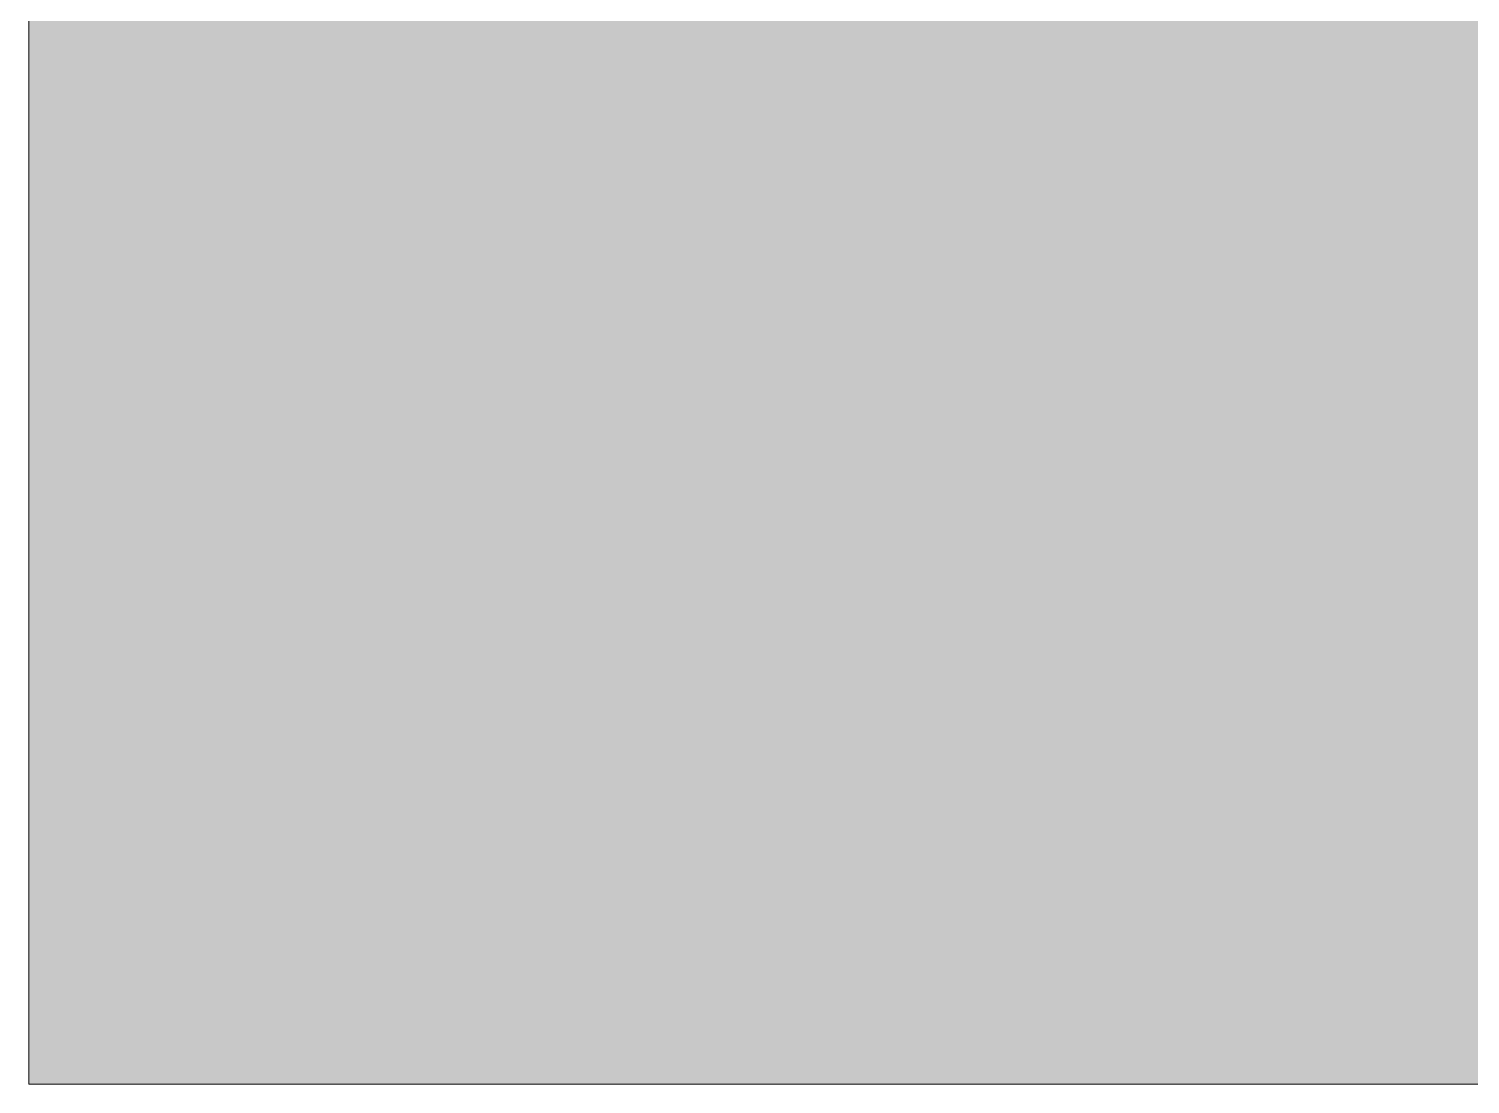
# Model space of a CAD drawing. Header units: millimetres. Extents: x -280990 to -136866, y -15139 to 7194.
# Drawn here: x -280990 to -266562, y -15139 to -4579 of the extents above; entities that cross this region are included whole.
import ezdxf

# ---------------------------------------------------------------- set-up
doc = ezdxf.new("R2010")
doc.units = ezdxf.units.MM
doc.header["$MEASUREMENT"] = 0
doc.layers.add('New_2D Drafting - General_Pen_No__1', color=7, linetype='Continuous', lineweight=13)
for name, color, linetype, lineweight, true_color in [('New_2D Drafting - General_Pen_No__61', 7, 'Continuous', 20, 0x6a6a6a), ('New_Site & Landscape - Terrain_Pen_No__180', 7, 'Continuous', 15, 0xd6cda7), ('New_Site & Landscape - Terrain_Pen_No__93', 7, 'Continuous', 13, 0xa2a233)]:
    doc.layers.add(name, color=color, linetype=linetype, lineweight=lineweight, true_color=true_color)

msp = doc.modelspace()

# ---------------------------------------------------------------- hatches: boundary and pattern name
at = {"layer": 'New_2D Drafting - General_Pen_No__61', "linetype": 'Continuous', "lineweight": 20, "true_color": 0x6a6a6a}
h = msp.add_hatch(dxfattribs=at)
h.set_pattern_fill('Dashed_0001', color=251, style=0, pattern_type=2)
h.set_pattern_definition([(45, (0, 0), (-183.84776, 183.84776), [195, -65]), (45, (7e-14, 183.85), (-183.84776, 183.84776), [195, -65])])
h.paths.add_polyline_path([(-280989.8059, -205.9561), (-266832.1573, -206.4056), (-260239.2033, -214.6036), (-256039.2219, -218.0945), (-254960.2206, -218.9913), (-250988.5325, -222.2925), (-248776.7755, -220), (-242945.6047, -420), (-241835.0918, -420), (-240879.019, -426.5), (-238812.8999, -424.2888), (-238812.8999, -900), (-238810.0426, -15138.6962), (-280989.8059, -15138.6962)])
at = {"layer": 'New_Site & Landscape - Terrain_Pen_No__180', "linetype": 'Continuous', "lineweight": 0, "true_color": 0x353329}
msp.add_hatch(color=250, dxfattribs=at).paths.add_polyline_path([(-279501.1354, -15138.6962), (-255147.8691, -15138.6962), (-255147.8691, -220), (-255689.2864, -220), (-256040.2069, -218.0891), (-256468.5435, -218.7405), (-266973.7441, -215.343), (-275658.7904, -213.4091), (-279501.1354, -218.4055)])

# ---------------------------------------------------------------- linework, layer by layer
at = {"layer": 'New_2D Drafting - General_Pen_No__1', "color": 7, "linetype": 'Continuous', "lineweight": 13, "flags": 128}
msp.add_lwpolyline([(-280989.8059, -205.9561), (-266832.1573, -206.4056), (-260239.2033, -214.6036), (-256039.2219, -218.0945), (-254960.2206, -218.9913), (-250988.5325, -222.2925), (-248776.7755, -220), (-242945.6047, -420), (-241835.0918, -420), (-240879.019, -426.5), (-238812.8999, -424.2888), (-238812.8999, -900), (-238810.0426, -15138.6962), (-280989.8059, -15138.6962)], close=True, dxfattribs=at)
at = {"layer": 'New_Site & Landscape - Terrain_Pen_No__93', "color": 55, "linetype": 'Continuous', "lineweight": 13, "true_color": 0xa2a233}
msp.add_line((-255147.8691, -15138.6962), (-279501.1354, -15138.6962), dxfattribs=at)

doc.saveas('drawing.dxf')
